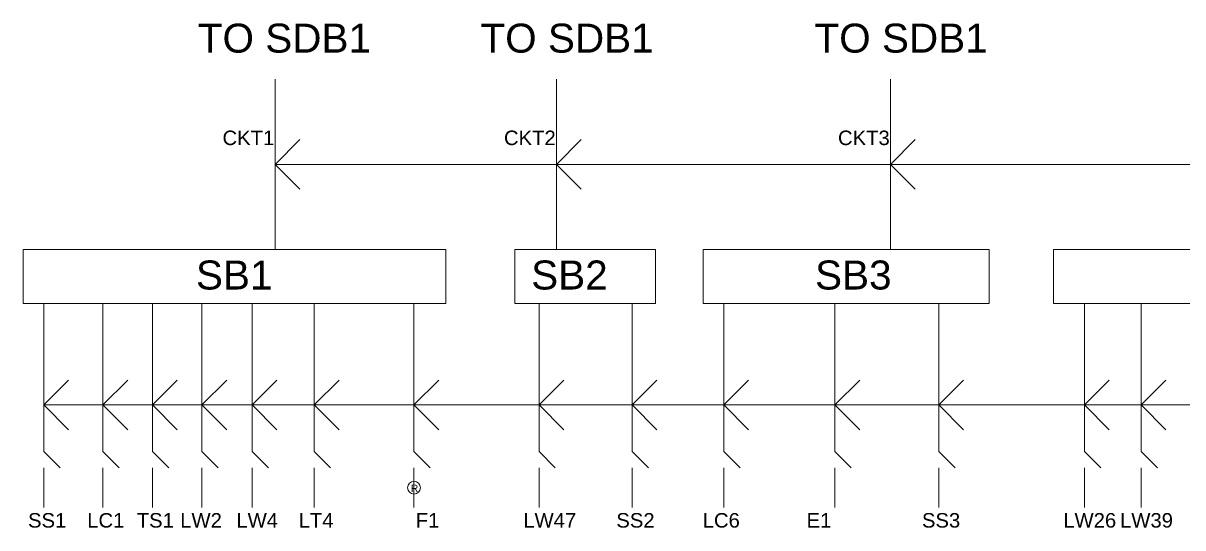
# Model space of a CAD drawing. Header units: inches. Extents: x 854 to 9021, y 140 to 10575.
# Drawn here: x 1902 to 2861, y 4606 to 5023 of the extents above; entities that cross this region are included whole.
import ezdxf

# ---------------------------------------------------------------- set-up
doc = ezdxf.new("R2010")
doc.units = ezdxf.units.IN
doc.header["$MEASUREMENT"] = 0
doc.layers.add('6.Circuits', color=250, linetype='Continuous', lineweight=15)
doc.styles.add('Text 1', font='arial.ttf', dxfattribs={"height": 6})

msp = doc.modelspace()

# ---------------------------------------------------------------- linework, layer by layer
at = {"layer": '6.Circuits'}
for p, q in [((2110, 4836), (2110, 4977)), ((2343, 4836), (2343, 4977)), ((2619.5, 4836), (2619.5, 4977)), ((2110, 4906.5), (2130.5, 4927)), ((2343, 4906.5), (2363.5, 4927)), ((2619.5, 4906.5), (2640, 4927)), ((2110, 4906.5), (4393.5, 4906.5)), ((2110, 4906.5), (2130.5, 4886)), ((2343, 4906.5), (2363.5, 4886)), ((2619.5, 4906.5), (2640, 4886)), ((1918.5, 4707.5), (1918.5, 4791.5)), ((1967.5, 4707.5), (1967.5, 4791.5)), ((2008.5, 4707.5), (2008.5, 4791.5)), ((2049.5, 4707.5), (2049.5, 4791.5)), ((2091, 4707.5), (2091, 4791.5)), ((2142.5, 4707.5), (2142.5, 4791.5)), ((2225, 4707.5), (2225, 4791.5)), ((2328.5, 4707.5), (2328.5, 4791.5)), ((2405.5, 4707.5), (2405.5, 4791.5)), ((2481.5, 4707.5), (2481.5, 4791.5)), ((2573.5, 4707.5), (2573.5, 4791.5)), ((2659.5, 4707.5), (2659.5, 4791.5)), ((2780, 4707.5), (2780, 4791.5)), ((2827, 4707.5), (2827, 4791.5)), ((1918.5, 4707.5), (1939, 4728)), ((1967.5, 4707.5), (1988, 4728)), ((2008.5, 4707.5), (2029, 4728)), ((2049.5, 4707.5), (2070, 4728)), ((2091, 4707.5), (2111.5, 4728)), ((2142.5, 4707.5), (2163, 4728)), ((2225, 4707.5), (2245.5, 4728)), ((2328.5, 4707.5), (2349, 4728)), ((2405.5, 4707.5), (2426, 4728)), ((2481.5, 4707.5), (2502, 4728)), ((2573.5, 4707.5), (2594, 4728)), ((2659.5, 4707.5), (2680, 4728)), ((2780, 4707.5), (2800.5, 4728)), ((2827, 4707.5), (2847.5, 4728)), ((1918.5, 4707.5), (4535.5, 4707.5)), ((1918.5, 4707.5), (1918.5, 4669)), ((1918.5, 4707.5), (1939, 4687)), ((1967.5, 4707.5), (1967.5, 4669)), ((1967.5, 4707.5), (1988, 4687)), ((2008.5, 4707.5), (2008.5, 4669)), ((2008.5, 4707.5), (2029, 4687)), ((2049.5, 4707.5), (2049.5, 4669)), ((2049.5, 4707.5), (2070, 4687)), ((2091, 4707.5), (2091, 4669)), ((2091, 4707.5), (2111.5, 4687)), ((2142.5, 4707.5), (2142.5, 4669)), ((2142.5, 4707.5), (2163, 4687)), ((2225, 4707.5), (2225, 4669)), ((2225, 4707.5), (2245.5, 4687)), ((2328.5, 4707.5), (2328.5, 4669)), ((2328.5, 4707.5), (2349, 4687)), ((2405.5, 4707.5), (2405.5, 4669)), ((2405.5, 4707.5), (2426, 4687)), ((2481.5, 4707.5), (2481.5, 4669)), ((2481.5, 4707.5), (2502, 4687)), ((2573.5, 4707.5), (2573.5, 4669)), ((2573.5, 4707.5), (2594, 4687)), ((2659.5, 4707.5), (2659.5, 4669)), ((2659.5, 4707.5), (2680, 4687)), ((2780, 4707.5), (2780, 4669)), ((2780, 4707.5), (2800.5, 4687)), ((2827, 4707.5), (2827, 4669)), ((2827, 4707.5), (2847.5, 4687)), ((1918.5, 4669), (1932, 4655.5)), ((1967.5, 4669), (1981, 4655.5)), ((2008.5, 4669), (2022, 4655.5)), ((2049.5, 4669), (2063, 4655.5)), ((2091, 4669), (2104.5, 4655.5)), ((2142.5, 4669), (2156, 4655.5)), ((2225, 4669), (2238.5, 4655.5)), ((2328.5, 4669), (2342, 4655.5)), ((2405.5, 4669), (2419, 4655.5)), ((2481.5, 4669), (2495, 4655.5)), ((2573.5, 4669), (2587, 4655.5)), ((2659.5, 4669), (2673, 4655.5)), ((2780, 4669), (2793.5, 4655.5)), ((2827, 4669), (2840.5, 4655.5)), ((1918.5, 4655.5), (1918.5, 4622.5)), ((1967.5, 4655.5), (1967.5, 4622.5)), ((2008.5, 4655.5), (2008.5, 4622.5)), ((2049.5, 4655.5), (2049.5, 4622.5)), ((2091, 4655.5), (2091, 4622.5)), ((2142.5, 4655.5), (2142.5, 4622.5)), ((2225, 4655.5), (2225, 4622.5)), ((2328.5, 4655.5), (2328.5, 4622.5)), ((2405.5, 4655.5), (2405.5, 4622.5)), ((2481.5, 4655.5), (2481.5, 4622.5)), ((2573.5, 4655.5), (2573.5, 4622.5)), ((2659.5, 4655.5), (2659.5, 4622.5)), ((2780, 4655.5), (2780, 4622.5)), ((2827, 4655.5), (2827, 4622.5))]:
    msp.add_line(p, q, dxfattribs=at)
for points in [[(1901.5, 4836), (2251.5, 4836), (2251.5, 4791.5), (1901.5, 4791.5)], [(2308.5, 4836), (2425, 4836), (2425, 4791.5), (2308.5, 4791.5)], [(2464.5, 4836), (2701, 4836), (2701, 4791.5), (2464.5, 4791.5)], [(2754.5, 4836), (3078.5, 4836), (3078.5, 4791.5), (2754.5, 4791.5)]]:
    msp.add_lwpolyline(points, close=True, dxfattribs=at)
msp.add_circle((2225, 4639), 5.3033, dxfattribs=at)

# ---------------------------------------------------------------- texts
at = {"layer": '6.Circuits', "attachment_point": 1, "style": 'Text 1'}
for s, width, heights, insert, char_height in [('TO {\\fArial Baltic|b0|i0|c186|p34;SDB1}', 138.5125372, [53.9443], (2046, 5023), 24), ('TO {\\fArial Baltic|b0|i0|c186|p34;SDB1}', 150.6610525, [30.45342], (2280, 5023), 24), ('TO {\\fArial Baltic|b0|i0|c186|p34;SDB1}', 150.6610525, [30.45342], (2556.5, 5023), 24), ('{\\fArial Baltic|b0|i0|c186|p34;CKT}1', 14.5, [12.40928], (2066.5, 4934.5), 12), ('{\\fArial Baltic|b0|i0|c186|p34;CKT2}', 14.5, [0], (2299.5, 4934.5), 12), ('{\\fArial Baltic|b0|i0|c186|p34;CKT}3', 14.5, [0], (2576, 4934.5), 12), ('{\\fArial Baltic|b0|i0|c186|p34;SB}1', 27.9601032, [24.81855], (2044.5, 4827), 24), ('{\\fArial Baltic|b0|i0|c186|p34;SB}2', 14.5, [0], (2322, 4827), 24), ('{\\fArial Baltic|b0|i0|c186|p34;SB}3', 14.5, [0], (2557, 4827), 24), ('R', 5.5, [0], (2222.5, 4641.5), 6), ('{\\fArial Baltic|b0|i0|c186|p34;SS}1', 14.5, [0], (1905.5, 4618), 12), ('{\\fArial Baltic|b0|i0|c186|p34;L}C1', 14.5, [0], (1954.5, 4618), 12), ('{\\fArial Baltic|b0|i0|c186|p34;TS}1', 14.5, [0], (1995.5, 4618), 12), ('{\\fArial Baltic|b0|i0|c186|p34;LW2}', 14.5, [0], (2031.5, 4618), 12), ('{\\fArial Baltic|b0|i0|c186|p34;LW}4', 14.5, [0], (2078, 4618), 12), ('LT4', 14.5, [0], (2129.5, 4618), 12), ('{\\fArial Baltic|b0|i0|c186|p34;F}1', 14.5, [0], (2226.5, 4618), 12), ('{\\fArial Baltic|b0|i0|c186|p34;LW}47', 14.5, [0], (2315.5, 4618), 12), ('SS2', 14.5, [0], (2392.5, 4618), 12), ('LC6', 14.5, [0], (2464, 4618), 12), ('E1', 14.5, [0], (2550, 4618), 12), ('SS3', 14.5, [0], (2645.5, 4618), 12), ('{\\fArial Baltic|b0|i0|c186|p34;LW2}6', 14.5, [0], (2762.5, 4618), 12), ('{\\fArial Baltic|b0|i0|c186|p34;LW}39', 14.5, [0], (2809.5, 4618), 12)]:
    msp.add_mtext_dynamic_manual_height_columns(s, width=width, gutter_width=30, heights=heights, dxfattribs=dict(at, insert=insert, char_height=char_height))

doc.saveas('drawing.dxf')
